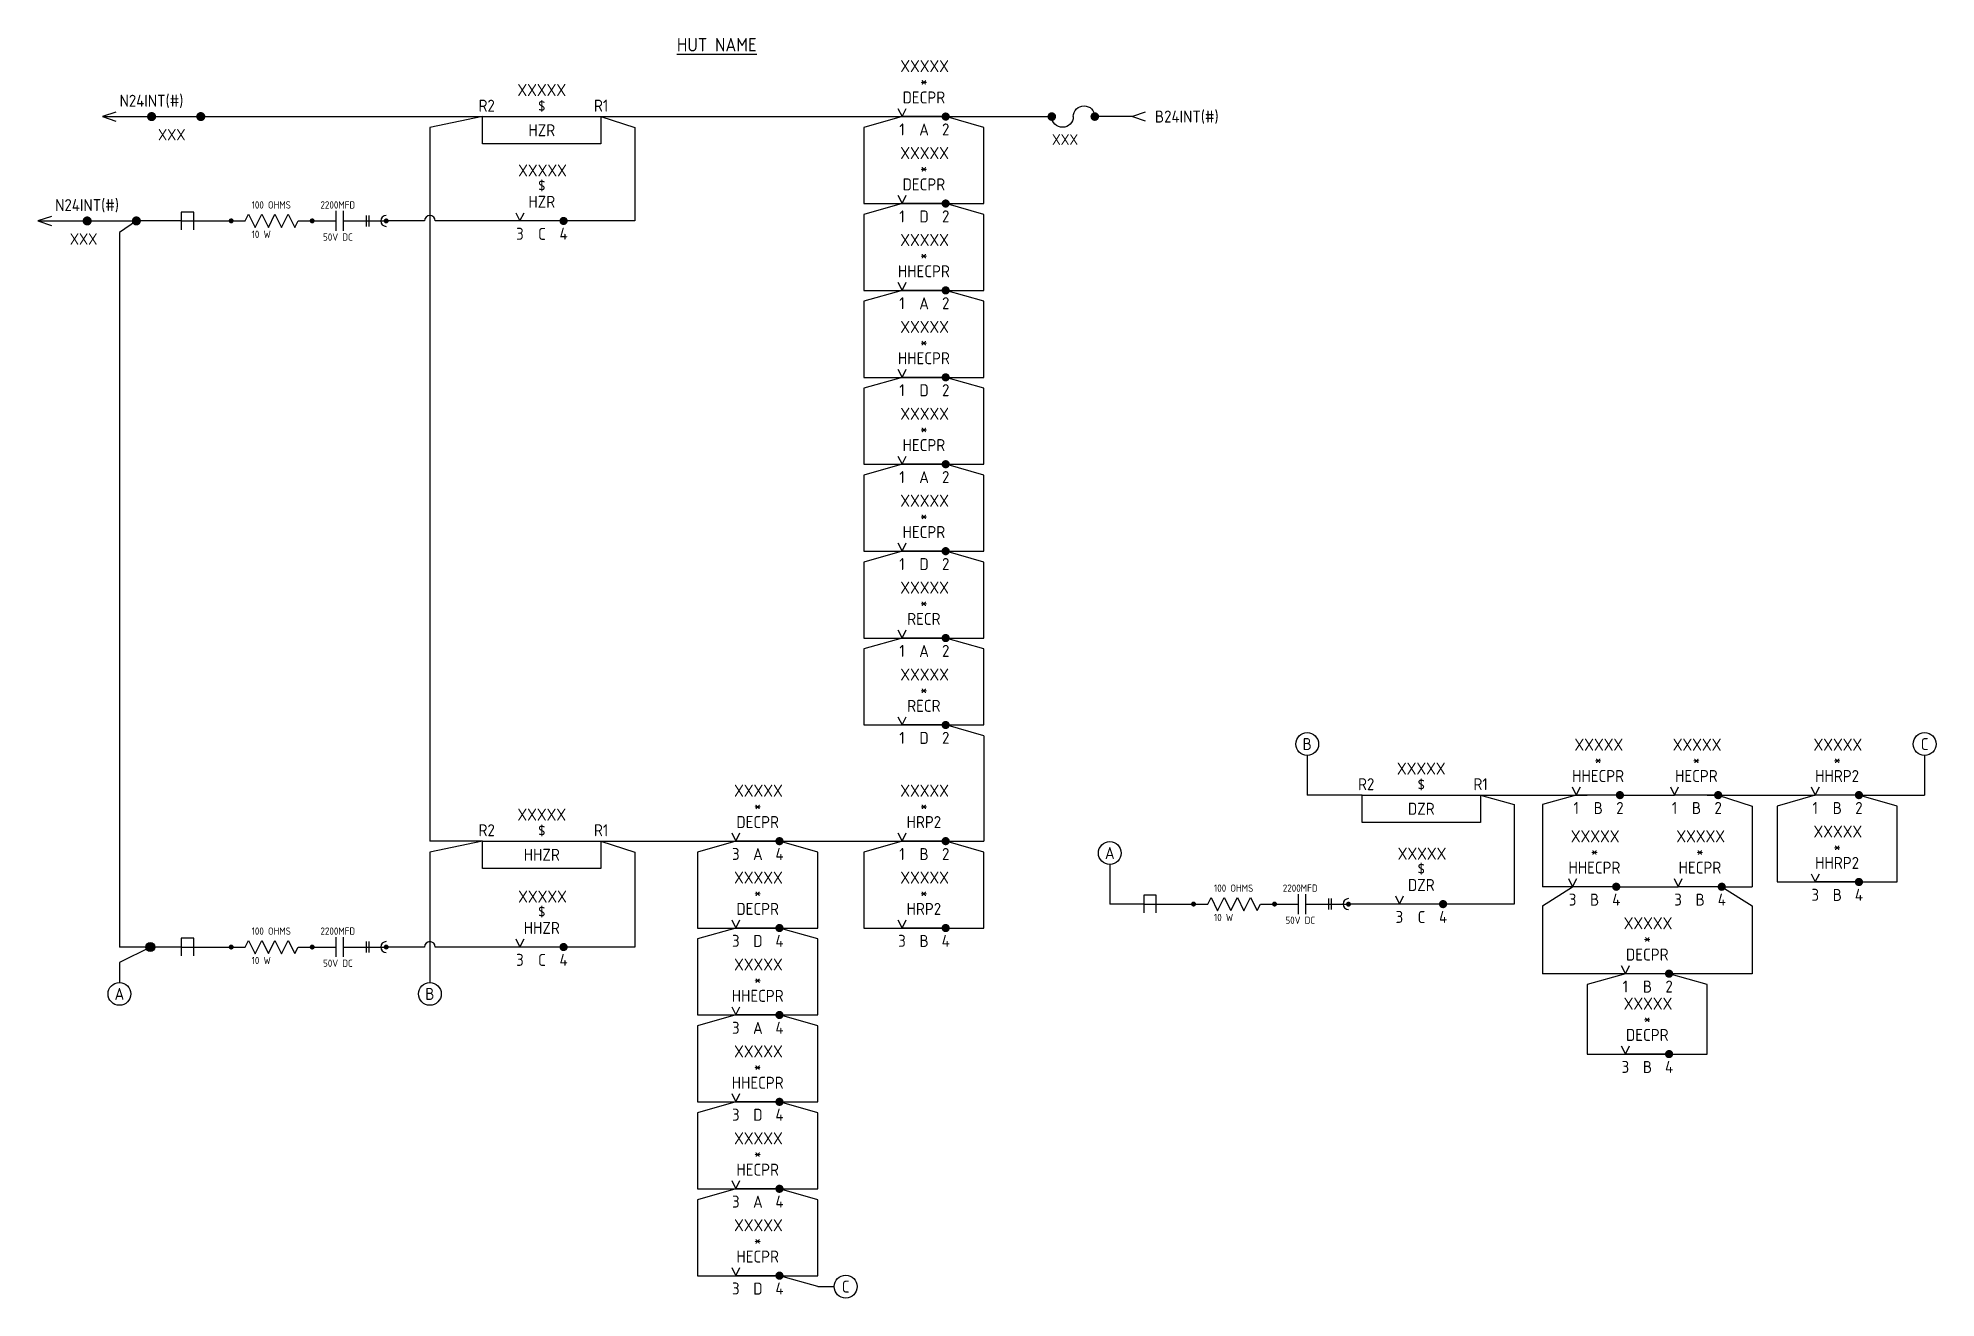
# Model space of a CAD drawing. Header units: millimetres. Extents: x 29 to 377, y 59 to 290.
import ezdxf
from ezdxf.enums import TextEntityAlignment as Align

# ---------------------------------------------------------------- set-up
doc = ezdxf.new("R2010")
doc.units = ezdxf.units.MM
doc.header["$MEASUREMENT"] = 0
doc.layers.add('FUZEBLOCK.INSERT', color=7, linetype='Continuous')
doc.layers.add('FUZEENDBLOCK.INSERT', color=7, linetype='Continuous')
doc.styles.add('ISOCP', font='isocp.shx')
doc.styles.add('isocp.shx', font='isocp.shx')
doc.styles.get("Standard").update_dxf_attribs({"font": 'arial.ttf'})

# ---------------------------------------------------------------- blocks, each defined once
blk = doc.blocks.new('Front_Contact1')
at = {"color": 0}
for points in [[(-8.75, 1.5), (-8, 0), (-7.25, 1.5)], [(0, 0), (-8, 0)]]:
    blk.add_lwpolyline(points, dxfattribs=at)
at = {"color": 0, "const_width": 0.75}
blk.add_lwpolyline([(0.37, 0, -1), (-0.38, 0, -1)], format="xyb", close=True, dxfattribs=at)
at = {"style": 'ISOCP'}
for tag, p in [('R(POS)', (-3.86, 9.24)), ('S_NAME', (-4, 6.5)), ('R_NAME', (-4, 3.5)), ('C', (-3.96, -2.37))]:
    blk.add_attdef(tag, text='', height=2.2, dxfattribs=at).set_placement(p, align=Align.MIDDLE_CENTER)
at = {"color": 0, "style": 'ISOCP'}
for tag, p in [('F', (-8, -1.25)), ('A', (0, -1.25))]:
    blk.add_attdef(tag, text='', height=2.2, dxfattribs=at).set_placement(p, align=Align.TOP_CENTER)
at = {"style": 'ISOCP', "flags": 5}
for tag, p in [('WIRING', (-3.1, -5.21)), ('DOC', (-2.79, -8.94))]:
    blk.add_attdef(tag, text='', height=2, dxfattribs=at).set_placement(p, align=Align.MIDDLE_CENTER)
blk = doc.blocks.new('RC_Ckt')
for p, q in [((-2.84, -12), (-2.84, -18)), ((-0.58, -12), (-0.58, -18)), ((-0.58, -15), (12.36, -15)), ((6.29, -13.35), (6.29, -16.65)), ((7.11, -13.35), (7.11, -16.65))]:
    blk.add_line(p, q)
at = {"lineweight": 30}
blk.add_lwpolyline([(-49.48, -15), (-34.42, -15), (-30.15, -15), (-29.15, -13), (-27.15, -17), (-25.16, -13), (-23.18, -16.97), (-21.2, -13), (-19.2, -17), (-17.21, -13), (-15.23, -16.97), (-14.24, -15), (-9.97, -15), (-2.84, -15)], dxfattribs=at)
at = {"const_width": 0.75}
for points in [[(-34.04, -15, -1), (-34.79, -15, -1)], [(-9.59, -15, -1), (-10.34, -15, -1)]]:
    blk.add_lwpolyline(points, format="xyb", close=True, dxfattribs=at)
at = {"style": 'ISOCP'}
for s, p in [('100 OHMS', (-28.26, -11.29)), ('2200MFD', (-7.47, -11.29)), ('10 W', (-28.26, -20.15))]:
    blk.add_text(s, height=2.2, dxfattribs=at).set_placement(p)
at = {"linetype": 'Continuous', "style": 'ISOCP', "width": 0.7}
blk.add_attdef('RC_POS', text='', height=2.2, dxfattribs=at).set_placement((-1.3, -7.38), align=Align.CENTER)
at = {"style": 'ISOCP'}
blk.add_attdef('VOLTAGE', text='', height=2.2, dxfattribs=at).set_placement((-2.21, -19.88), align=Align.MIDDLE_CENTER)
blk = doc.blocks.new('FUZEBLOCK')
blk.add_line((3, 0), (11, 0))
at = {"const_width": 1}
for points in [[(11.25, 0, -1), (12.25, 0, -1)], [(21.25, 0, -1), (22.25, 0, -1)]]:
    blk.add_lwpolyline(points, format="xyb", close=True, dxfattribs=at)
blk.add_polyline3d([(0, 1, 0), (3, 0, 0), (0, -1, 0)])
for centre, start, end in [((14.25, 0), 0, 180), ((19.25, 0), 180, 0)]:
    blk.add_arc(centre, 2.5, start, end)
at = {"style": 'isocp.shx'}
for tag, p in [('VOLT', (2.68, 4, 1)), ('FUSEVALUE', (16.68, 4, 1)), ('FTOT', (7, -4, 1))]:
    blk.add_attdef(tag, text='', height=2.5, dxfattribs=at).set_placement(p, align=Align.MIDDLE_CENTER)
blk = doc.blocks.new('Relay_Coil_ACI')
at = {"color": 0}
blk.add_lwpolyline([(-21.66, 0), (0, 0), (0, -5), (-21.66, -5)], close=True, dxfattribs=at)
at = {"style": 'ISOCP'}
blk.add_attdef('R(POS)', text='', height=2.2, dxfattribs=at).set_placement((-10.83, 4.86), align=Align.MIDDLE_CENTER)
at = {"color": 0, "style": 'ISOCP'}
for tag, p in [('L+', (-20.92, 2)), ('S_NAME', (-10.83, 1.96)), ('L-', (0.04, 2)), ('R_NAME', (-10.83, -2.5))]:
    blk.add_attdef(tag, text='', height=2.2, dxfattribs=at).set_placement(p, align=Align.MIDDLE_CENTER)
at = {"style": 'ISOCP', "flags": 5}
for tag, p in [('WIRING', (-12.4, -7.3)), ('DOC', (-12.1, -11.03))]:
    blk.add_attdef(tag, text='', height=2, dxfattribs=at).set_placement(p, align=Align.MIDDLE_CENTER)
blk = doc.blocks.new('RRT', base_point=(0, 1.75))
for p, q in [((0, 0), (0, 3.5)), ((0, 3.5), (2.5, 3.5)), ((2.5, 3.5), (2.5, 0))]:
    blk.add_line(p, q)
for p in [(1.5, 9), (1.5, 6)]:
    blk.add_attdef('', text='', height=2).set_placement(p, align=Align.MIDDLE)
blk = doc.blocks.new('CTR')
at = {"color": 0, "const_width": 0.45}
blk.add_lwpolyline([(-0.23, 0, 1), (0.23, 0, 1)], format="xyb", close=True, dxfattribs=at)
at = {"color": 0}
blk.add_arc((0, 0), 1, 90, 269.9999, dxfattribs=at)
at = {"style": 'ISOCP'}
blk.add_attdef('CTR', text='', height=2.2, dxfattribs=at).set_placement((0, 3.13), align=Align.MIDDLE_CENTER)
at = {"color": 0, "style": 'ISOCP'}
blk.add_attdef('POS', text='', height=2.2, dxfattribs=at).set_placement((0, -2), align=Align.TOP_CENTER)
blk = doc.blocks.new('connection')
h = blk.add_hatch(color=256)
h.dxf.hatch_style = 1
edge = h.paths.add_edge_path()
edge.add_arc((52.92, 128.42), 0.816, 0, 360)
blk.add_circle((52.92, 128.42), 0.816)
blk = doc.blocks.new('FUZEENDBLOCK')
blk.add_line((0, 0), (21.75, 0))
at = {"const_width": 1}
for points in [[(10.37, 0, -1), (11.38, 0, -1)], [(21.25, 0, -1), (22.25, 0, -1)]]:
    blk.add_lwpolyline(points, format="xyb", close=True, dxfattribs=at)
blk.add_polyline3d([(3, 1, 0), (0, 0, 0), (3, -1, 0)])
at = {"style": 'isocp.shx'}
for tag, p in [('VOLT', (10.85, 3.5, 1)), ('FTOT', (10.85, -4, 1))]:
    blk.add_attdef(tag, text='', height=2.5, dxfattribs=at).set_placement(p, align=Align.MIDDLE_CENTER)

msp = doc.modelspace()

# ---------------------------------------------------------------- linework, layer by layer
for p, q in [((59.32, 275.63), (215.21, 275.63)), ((110.95, 275.63), (101.28, 273.63)), ((132.61, 275.63), (138.82, 273.63)), ((101.28, 273.63), (101.28, 142.95)), ((138.82, 273.63), (138.82, 256.52)), ((47.51, 256.52), (44.41, 254.42)), ((44.41, 254.42), (44.41, 123.56)), ((55.75, 256.52), (47.51, 256.52)), ((100.28, 256.52), (93.28, 256.52)), ((138.82, 256.52), (102.28, 256.52)), ((202.78, 162.22), (195.82, 164.22)), ((202.78, 162.22), (202.78, 142.95)), ((262, 158.64), (262, 151.38)), ((375.11, 158.64), (375.11, 151.38)), ((272.07, 151.38), (262, 151.38)), ((293.73, 151.38), (299.94, 149.67)), ((293.73, 151.38), (313.29, 151.38)), ((299.94, 149.67), (299.94, 131.42)), ((311.29, 151.38), (305.1, 149.67)), ((305.1, 149.67), (305.1, 134.6)), ((319.29, 151.38), (329.29, 151.38)), ((335.29, 151.38), (355.08, 151.38)), ((337.29, 151.38), (343.5, 149.38)), ((363.08, 151.38), (375.11, 151.38)), ((343.5, 149.38), (343.5, 134.6)), ((110.95, 142.95), (101.28, 140.95)), ((110.95, 142.95), (101.28, 142.95)), ((132.61, 142.95), (138.82, 140.95)), ((132.61, 142.95), (202.78, 142.95)), ((101.28, 140.95), (101.28, 117.07)), ((138.82, 140.95), (138.82, 123.56)), ((225.84, 138.68), (225.84, 131.42)), ((310.62, 134.6), (305.1, 134.6)), ((305.1, 131.08), (310.62, 134.6)), ((318.62, 134.6), (329.95, 134.6)), ((337.95, 134.6), (343.5, 134.6)), ((337.95, 134.6), (343.5, 131.08)), ((232.05, 131.42), (225.84, 131.42)), ((299.94, 131.42), (269.57, 131.42)), ((305.1, 131.08), (305.1, 118.68)), ((343.5, 131.08), (343.5, 118.68)), ((55.75, 123.56), (44.41, 123.56)), ((50.08, 123.56), (44.41, 120.7)), ((100.28, 123.56), (93.28, 123.56)), ((138.82, 123.56), (102.28, 123.56)), ((44.41, 120.7), (44.41, 117.07)), ((343.5, 118.68), (305.1, 118.68)), ((172.33, 61.38), (175.37, 61.38))]:
    msp.add_line(p, q)
for points in [[(187.78, 275.63), (180.78, 273.63), (180.78, 259.71), (202.78, 259.71), (202.78, 273.63), (195.78, 275.63)], [(187.78, 259.71), (180.78, 257.71), (180.78, 243.8), (202.78, 243.8), (202.78, 257.71), (195.78, 259.71)], [(187.78, 243.8), (180.78, 241.8), (180.78, 227.88), (202.78, 227.88), (202.78, 241.8), (195.78, 243.8)], [(187.78, 227.88), (180.78, 225.88), (180.78, 211.97), (202.78, 211.97), (202.78, 225.88), (195.78, 227.88)], [(187.78, 211.97), (180.78, 209.97), (180.78, 196.05), (202.78, 196.05), (202.78, 209.97), (195.78, 211.97)], [(187.78, 196.05), (180.78, 194.05), (180.78, 180.14), (202.78, 180.14), (202.78, 194.05), (195.78, 196.05)], [(187.78, 180.14), (180.78, 178.14), (180.78, 164.22), (202.78, 164.22), (202.78, 178.14), (195.78, 180.14)], [(355.08, 151.38), (348.08, 149.38), (348.08, 135.47), (370.08, 135.47), (370.08, 149.38), (363.08, 151.38)], [(157.33, 142.95), (150.33, 140.95), (150.33, 127.04), (172.33, 127.04), (172.33, 140.95), (165.33, 142.95)], [(187.78, 142.95), (180.78, 140.95), (180.78, 127.04), (202.78, 127.04), (202.78, 140.95), (195.78, 142.95)], [(157.33, 127.04), (150.33, 125.04), (150.33, 111.12), (172.33, 111.12), (172.33, 125.04), (165.33, 127.04)], [(320.3, 118.68), (313.3, 116.68), (313.3, 103.96), (335.3, 103.96), (335.3, 116.68), (328.3, 118.68)], [(157.33, 111.12), (150.33, 109.12), (150.33, 95.21), (172.33, 95.21), (172.33, 109.12), (165.33, 111.12)], [(157.33, 95.21), (150.33, 93.21), (150.33, 79.29), (172.33, 79.29), (172.33, 93.21), (165.33, 95.21)], [(157.33, 79.29), (150.33, 77.29), (150.33, 63.38), (172.33, 63.38), (172.33, 77.29), (165.33, 79.29)], [(172.33, 61.38), (165.33, 63.38)]]:
    msp.add_lwpolyline(points)
for centre in [(262, 160.73), (375.11, 160.73), (225.84, 140.77), (44.41, 114.98), (101.28, 114.98), (177.46, 61.38)]:
    msp.add_circle(centre, 2.09)
for centre in [(101.28, 256.52), (101.28, 123.56)]:
    msp.add_arc(centre, 1, 360, 180)

# ---------------------------------------------------------------- block references
for name, p, values in [('Front_Contact1', (195.78, 275.63), {'S_NAME': '*', 'R_NAME': 'DECPR', 'A': '2', 'F': '1', 'C': 'A', 'R(POS)': 'XXXXX'}), ('Relay_Coil_ACI', (132.61, 275.63), {'S_NAME': '$', 'R_NAME': 'HZR', 'L+': 'R2', 'L-': 'R1', 'R(POS)': 'XXXXX'}), ('Front_Contact1', (195.78, 259.71), {'S_NAME': '*', 'R_NAME': 'DECPR', 'A': '2', 'F': '1', 'C': 'D', 'R(POS)': 'XXXXX'}), ('Front_Contact1', (125.78, 256.52), {'S_NAME': '$', 'R_NAME': 'HZR', 'A': '4', 'F': '3', 'C': 'C', 'R(POS)': 'XXXXX'}), ('Front_Contact1', (195.78, 243.8), {'S_NAME': '*', 'R_NAME': 'HHECPR', 'A': '2', 'F': '1', 'C': 'A', 'R(POS)': 'XXXXX'}), ('Front_Contact1', (195.78, 227.88), {'S_NAME': '*', 'R_NAME': 'HHECPR', 'A': '2', 'F': '1', 'C': 'D', 'R(POS)': 'XXXXX'}), ('Front_Contact1', (195.78, 211.97), {'S_NAME': '*', 'R_NAME': 'HECPR', 'A': '2', 'F': '1', 'C': 'A', 'R(POS)': 'XXXXX'}), ('Front_Contact1', (195.78, 196.05), {'S_NAME': '*', 'R_NAME': 'HECPR', 'A': '2', 'F': '1', 'C': 'D', 'R(POS)': 'XXXXX'}), ('Front_Contact1', (195.78, 180.14), {'S_NAME': '*', 'R_NAME': 'RECR', 'A': '2', 'F': '1', 'C': 'A', 'R(POS)': 'XXXXX'}), ('Front_Contact1', (195.78, 164.22), {'S_NAME': '*', 'R_NAME': 'RECR', 'A': '2', 'F': '1', 'C': 'D', 'R(POS)': 'XXXXX'}), ('Front_Contact1', (319.29, 151.38), {'S_NAME': '*', 'R_NAME': 'HHECPR', 'A': '2', 'F': '1', 'C': 'B', 'R(POS)': 'XXXXX'}), ('Front_Contact1', (337.29, 151.38), {'S_NAME': '*', 'R_NAME': 'HECPR', 'A': '2', 'F': '1', 'C': 'B', 'R(POS)': 'XXXXX'}), ('Front_Contact1', (363.08, 151.38), {'S_NAME': '*', 'R_NAME': 'HHRP2', 'A': '2', 'F': '1', 'C': 'B', 'R(POS)': 'XXXXX'}), ('Relay_Coil_ACI', (293.73, 151.38), {'S_NAME': '$', 'R_NAME': 'DZR', 'L+': 'R2', 'L-': 'R1', 'R(POS)': 'XXXXX'}), ('Front_Contact1', (165.33, 142.95), {'S_NAME': '*', 'R_NAME': 'DECPR', 'A': '4', 'F': '3', 'C': 'A', 'R(POS)': 'XXXXX'}), ('Front_Contact1', (195.78, 142.95), {'S_NAME': '*', 'R_NAME': 'HRP2', 'A': '2', 'F': '1', 'C': 'B', 'R(POS)': 'XXXXX'}), ('Relay_Coil_ACI', (132.61, 142.95), {'S_NAME': '$', 'R_NAME': 'HHZR', 'L+': 'R2', 'L-': 'R1', 'R(POS)': 'XXXXX'}), ('Front_Contact1', (318.62, 134.6), {'S_NAME': '*', 'R_NAME': 'HHECPR', 'A': '4', 'F': '3', 'C': 'B', 'R(POS)': 'XXXXX'}), ('Front_Contact1', (337.95, 134.6), {'S_NAME': '*', 'R_NAME': 'HECPR', 'A': '4', 'F': '3', 'C': 'B', 'R(POS)': 'XXXXX'}), ('Front_Contact1', (363.08, 135.47), {'S_NAME': '*', 'R_NAME': 'HHRP2', 'A': '4', 'F': '3', 'C': 'B', 'R(POS)': 'XXXXX'}), ('Front_Contact1', (286.9, 131.42), {'S_NAME': '$', 'R_NAME': 'DZR', 'A': '4', 'F': '3', 'C': 'C', 'R(POS)': 'XXXXX'}), ('Front_Contact1', (165.33, 127.04), {'S_NAME': '*', 'R_NAME': 'DECPR', 'A': '4', 'F': '3', 'C': 'D', 'R(POS)': 'XXXXX'}), ('Front_Contact1', (195.78, 127.04), {'S_NAME': '*', 'R_NAME': 'HRP2', 'A': '4', 'F': '3', 'C': 'B', 'R(POS)': 'XXXXX'}), ('Front_Contact1', (125.78, 123.56), {'S_NAME': '$', 'R_NAME': 'HHZR', 'A': '4', 'F': '3', 'C': 'C', 'R(POS)': 'XXXXX'}), ('Front_Contact1', (328.3, 118.68), {'S_NAME': '*', 'R_NAME': 'DECPR', 'A': '2', 'F': '1', 'C': 'B', 'R(POS)': 'XXXXX'}), ('Front_Contact1', (165.33, 111.12), {'S_NAME': '*', 'R_NAME': 'HHECPR', 'A': '4', 'F': '3', 'C': 'A', 'R(POS)': 'XXXXX'}), ('Front_Contact1', (328.3, 103.96), {'S_NAME': '*', 'R_NAME': 'DECPR', 'A': '4', 'F': '3', 'C': 'B', 'R(POS)': 'XXXXX'}), ('Front_Contact1', (165.33, 95.21), {'S_NAME': '*', 'R_NAME': 'HHECPR', 'A': '4', 'F': '3', 'C': 'D', 'R(POS)': 'XXXXX'}), ('Front_Contact1', (165.33, 79.29), {'S_NAME': '*', 'R_NAME': 'HECPR', 'A': '4', 'F': '3', 'C': 'A', 'R(POS)': 'XXXXX'}), ('Front_Contact1', (165.33, 63.38), {'S_NAME': '*', 'R_NAME': 'HECPR', 'A': '4', 'F': '3', 'C': 'D', 'R(POS)': 'XXXXX'})]:
    msp.add_blockref(name, p).add_auto_attribs(values)
at = {"xscale": 0.6068114739418548, "yscale": 0.6068114739418548, "zscale": 0.6068114739418548}
for p in [(85.77, 265.63), (262.07, 140.53), (85.77, 132.66)]:
    msp.add_blockref('RC_Ckt', p, dxfattribs=at).add_auto_attribs({'VOLTAGE': '50V DC'})
at = {"xscale": -0.9241130198199923, "yscale": 0.9241130198199923, "zscale": 0.9241130198199923}
for p in [(58.06, 256.52), (234.36, 131.42), (58.06, 123.56)]:
    msp.add_blockref('RRT', p, dxfattribs=at)
for name, p in [('CTR', (93.28, 256.52)), ('CTR', (269.57, 131.42)), ('connection', (-2.85, -4.86)), ('CTR', (93.28, 123.56))]:
    msp.add_blockref(name, p)
at = {"layer": 'FUZEBLOCK.INSERT', "color": 0}
ref = msp.add_blockref('FUZEBLOCK', (232.34, 275.63), dxfattribs=dict(at, xscale=-0.7872948906471413, yscale=0.7872948906471413, zscale=0.7872948906471413))
ref.add_attrib('VOLT', 'B24INT(#)', dxfattribs={"layer": '0', "height": 2.2, "style": 'isocp.shx'}).set_placement((239.94, 275.63), align=Align.MIDDLE_CENTER)
ref.add_attrib('FTOT', 'XXX', dxfattribs={"layer": '0', "height": 1.968, "style": 'isocp.shx'}).set_placement((217.65, 271.43, 0.79), align=Align.MIDDLE_CENTER)
at = {"layer": 'FUZEENDBLOCK.INSERT', "color": 0}
ref = msp.add_blockref('FUZEENDBLOCK', (41.29, 275.63), dxfattribs=dict(at, xscale=0.8287124280195762, yscale=0.8287124280195762, zscale=0.8287124280195762))
ref.add_attrib('VOLT', 'N24INT(#)', dxfattribs={"layer": '0', "height": 2.2, "style": 'isocp.shx'}).set_placement((50.28, 278.53, 0.83), align=Align.MIDDLE_CENTER)
ref.add_attrib('FTOT', 'XXX', dxfattribs={"layer": '0', "height": 2.072, "style": 'isocp.shx'}).set_placement((54, 272.31, 0.83), align=Align.MIDDLE_CENTER)
ref = msp.add_blockref('FUZEENDBLOCK', (29.49, 256.52), dxfattribs=dict(at, xscale=0.8287124280195762, yscale=0.8287124280195762, zscale=0.8287124280195762))
ref.add_attrib('VOLT', 'N24INT(#)', dxfattribs={"layer": '0', "height": 2.2, "style": 'isocp.shx'}).set_placement((38.48, 259.42, 0.83), align=Align.MIDDLE_CENTER)
ref.add_attrib('FTOT', 'XXX', dxfattribs={"layer": '0', "height": 2.072, "style": 'isocp.shx'}).set_placement((37.85, 253.21, 0.83), align=Align.MIDDLE_CENTER)

# ---------------------------------------------------------------- texts
at = {"insert": (153.85, 288.78), "char_height": 2.464, "width": 24.0209, "attachment_point": 5, "style": 'ISOCP'}
msp.add_mtext('{\\LHUT NAME}', dxfattribs=at)
at = {"style": 'ISOCP'}
for tag, text, p in [('B', 'POS', (262, 160.73)), ('C', 'POS', (375.11, 160.73)), ('A', 'A', (225.84, 140.77)), ('A', 'A', (44.41, 114.98)), ('B', 'POS', (101.28, 114.98)), ('C', 'A', (177.46, 61.38))]:
    msp.add_attdef(tag, text=text, height=2.2, dxfattribs=at).set_placement(p, align=Align.MIDDLE_CENTER)

doc.saveas('drawing.dxf')
